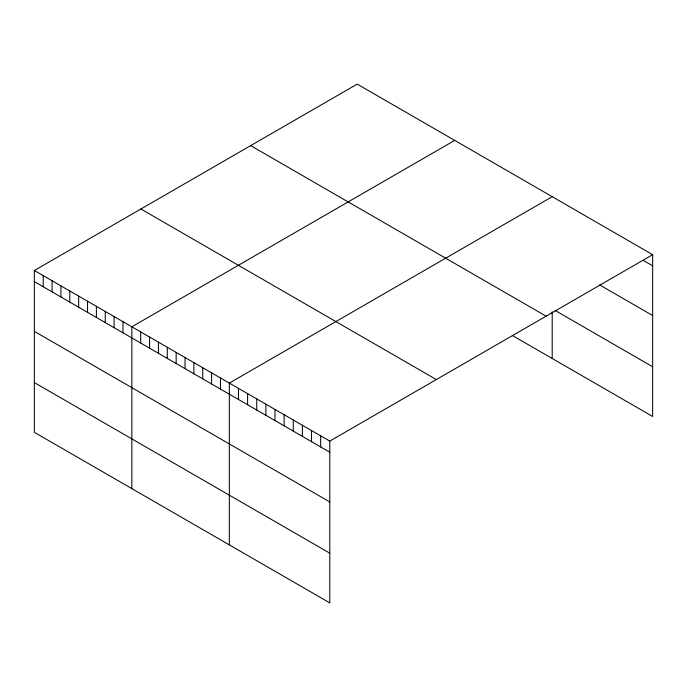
<?xml version="1.0" encoding="UTF-8"?>
<svg xmlns="http://www.w3.org/2000/svg" width="687" height="687" viewBox="0 0 687 687"><rect width="100%" height="100%" fill="white"/><g stroke="black" fill="none" stroke-linecap="round" stroke-linejoin="round"><path stroke-width="1.03" d="M34.35 270.515L329.786 441.088L329.786 602.885L34.35 432.321L34.35 270.515L357.214 84.115L652.65 254.679L652.65 416.485L512.313 335.462M454.708 140.397L131.844 326.806L131.844 488.603M552.202 196.688L229.338 383.088L229.338 544.894M329.786 441.088L652.65 254.679M643.521 260.528L652.65 265.8M599.682 284.95L652.65 315.531M554.941 310.352L652.65 366.764M250.669 145.627L546.105 316.192M140.895 209.003L436.331 379.567M34.35 281.636L329.786 452.209M34.35 331.366L329.786 501.931M34.35 382.59L329.786 553.164M552.202 311.752L552.202 358.494M320.657 435.816L320.657 446.936M311.52 430.543L311.52 441.664M302.392 425.27L302.392 436.391M293.263 419.997L293.263 431.118M284.126 414.725L284.126 425.846M274.998 409.452L274.998 420.573M265.869 404.179L265.869 415.3M256.732 398.907L256.732 410.027M247.603 393.634L247.603 404.755M238.475 388.361L238.475 399.482M220.475 377.97L220.475 389.1M211.613 372.861L211.613 383.981M202.751 367.743L202.751 378.863M193.889 362.624L193.889 373.745M185.026 357.506L185.026 368.627M176.164 352.388L176.164 363.509M167.293 347.27L167.293 358.391M158.431 342.152L158.431 353.273M149.568 337.034L149.568 348.163M140.706 331.924L140.706 343.045M122.982 321.688L122.982 332.809M114.119 316.57L114.119 327.69M105.257 311.451L105.257 322.572M96.395 306.333L96.395 317.454M87.532 301.215L87.532 312.336M78.661 296.097L78.661 307.226M69.799 290.987L69.799 302.108M60.937 285.869L60.937 296.99M52.075 280.751L52.075 291.872M43.212 275.633L43.212 286.754"/></g></svg>
